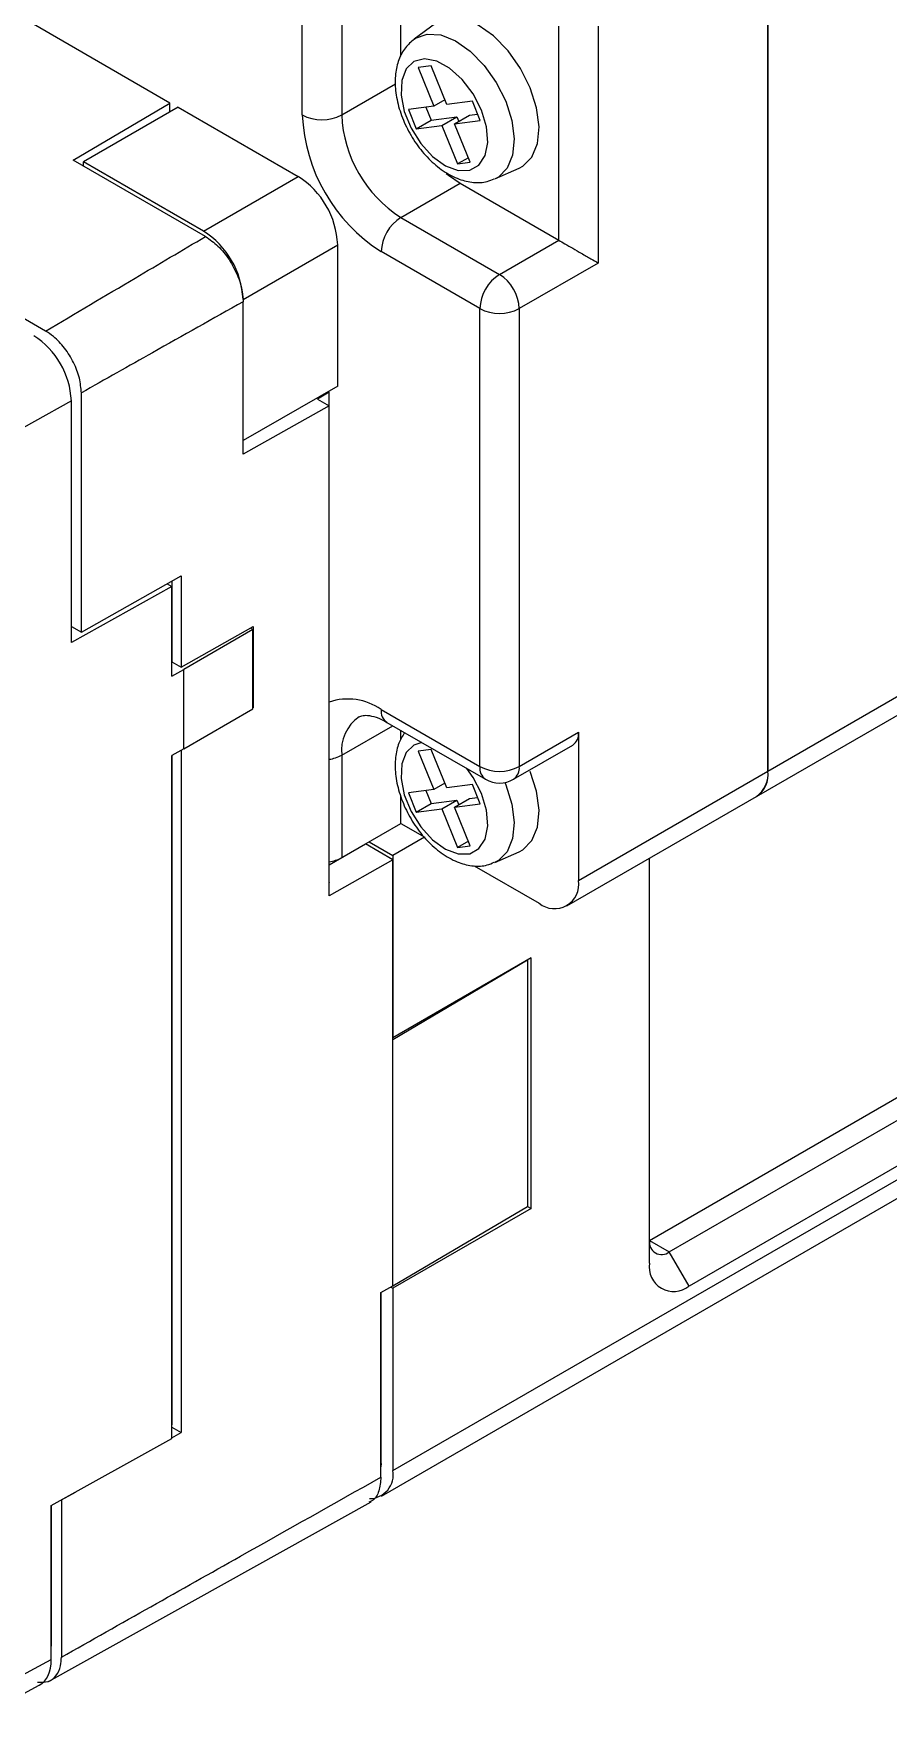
# Model space of a CAD drawing. Header units: inches. Extents: x 0.2 to 16.3, y 0.2 to 11.5.
# Drawn here: x 14.408 to 14.709, y 9.066 to 9.663 of the extents above; entities that cross this region are included whole.
import ezdxf

# ---------------------------------------------------------------- set-up
doc = ezdxf.new("R2010")
doc.units = ezdxf.units.IN
doc.header["$MEASUREMENT"] = 0

msp = doc.modelspace()

# ---------------------------------------------------------------- linework, layer by layer
at = {"color": 7, "linetype": 'Continuous', "lineweight": 18}
for p, q in [((14.66664, 9.74002), (14.66664, 9.40248)), ((14.53719, 9.65472), (14.53719, 9.69743)), ((14.66664, 9.40248), (14.66664, 9.69984)), ((14.45576, 9.63813), (14.36528, 9.69036)), ((14.50239, 9.63394), (14.50239, 9.68537)), ((14.51631, 9.68537), (14.51631, 9.63394)), ((14.54938, 9.66617), (14.54183, 9.66066)), ((14.59286, 9.58974), (14.59286, 9.66529)), ((14.60678, 9.66529), (14.60678, 9.5817)), ((14.54784, 9.65124), (14.54333, 9.65066)), ((14.54333, 9.65066), (14.54886, 9.63705)), ((14.55337, 9.63764), (14.54784, 9.65124)), ((14.42165, 9.61796), (14.45576, 9.63813)), ((14.45861, 9.63671), (14.4252, 9.61742)), ((14.45576, 9.63506), (14.45576, 9.63813)), ((14.45861, 9.63671), (14.50099, 9.61224)), ((14.54886, 9.63705), (14.53984, 9.63588)), ((14.54604, 9.63668), (14.54789, 9.63213)), ((14.55271, 9.63927), (14.54886, 9.63705)), ((14.56239, 9.63881), (14.55337, 9.63764)), ((14.56515, 9.63201), (14.56239, 9.63881)), ((14.53984, 9.63588), (14.5426, 9.62907)), ((14.5426, 9.62907), (14.54789, 9.63213)), ((14.5426, 9.62907), (14.55162, 9.63025)), ((14.54789, 9.63213), (14.55691, 9.6333)), ((14.55162, 9.63025), (14.55691, 9.6333)), ((14.55162, 9.63025), (14.55715, 9.61664)), ((14.55613, 9.63083), (14.56142, 9.63389)), ((14.55613, 9.63083), (14.56515, 9.63201)), ((14.56166, 9.61723), (14.55613, 9.63083)), ((14.55691, 9.6333), (14.55758, 9.63167)), ((14.56142, 9.63389), (14.56424, 9.63425)), ((14.561, 9.61886), (14.55715, 9.61664)), ((14.46829, 9.59105), (14.42165, 9.61796)), ((14.4252, 9.61592), (14.4252, 9.61742)), ((14.46759, 9.59295), (14.4252, 9.61742)), ((14.46759, 9.59295), (14.50099, 9.61224)), ((14.55715, 9.61664), (14.56166, 9.61723)), ((14.5703, 9.61134), (14.57885, 9.61512)), ((14.53719, 9.59778), (14.55806, 9.60983)), ((14.55806, 9.60983), (14.59286, 9.58974)), ((14.53719, 9.59778), (14.57198, 9.57769)), ((14.57198, 9.57769), (14.59286, 9.58974)), ((14.48151, 9.56885), (14.51491, 9.58813)), ((14.51491, 9.5383), (14.51491, 9.58813)), ((14.56502, 9.56563), (14.53023, 9.58572)), ((14.41191, 9.55771), (14.37015, 9.58181)), ((14.60678, 9.5817), (14.57894, 9.56563)), ((14.48157, 9.51423), (14.48157, 9.56804)), ((14.56502, 9.40409), (14.56502, 9.56563)), ((14.57894, 9.56563), (14.57894, 9.40409)), ((14.4245, 9.45148), (14.4245, 9.5359)), ((14.51491, 9.5383), (14.48157, 9.51905)), ((14.51191, 9.53609), (14.50773, 9.53368)), ((14.51191, 9.53609), (14.5115, 9.53633)), ((14.51191, 9.40745), (14.51191, 9.53609)), ((14.42097, 9.53311), (14.39477, 9.5185)), ((14.42097, 9.44789), (14.42097, 9.53311)), ((14.51186, 9.5313), (14.48157, 9.51423)), ((14.50773, 9.53368), (14.51186, 9.5313)), ((14.51186, 9.35847), (14.51186, 9.5313)), ((14.5344, 9.15574), (15.11484, 9.49083)), ((14.53032, 9.14673), (15.11112, 9.48202)), ((14.62488, 9.23691), (15.03828, 9.47556)), ((14.4245, 9.45148), (14.45973, 9.47132)), ((14.45645, 9.46947), (14.45645, 9.44074)), ((14.45973, 9.47132), (14.45973, 9.43917)), ((14.63184, 9.23289), (15.04524, 9.47154)), ((14.45638, 9.46763), (14.42097, 9.44789)), ((14.4548, 9.46854), (14.45638, 9.46763)), ((14.45638, 9.43596), (14.45638, 9.46763)), ((15.0522, 9.45949), (14.6388, 9.22083)), ((14.42097, 9.45351), (14.4245, 9.45148)), ((14.45973, 9.43917), (14.48509, 9.45346)), ((14.48499, 9.45239), (14.46063, 9.43833)), ((14.48499, 9.45239), (14.4841, 9.4529)), ((14.48499, 9.42442), (14.48499, 9.45239)), ((14.48509, 9.45346), (14.48509, 9.42484)), ((14.45645, 9.44074), (14.45638, 9.4407)), ((14.45645, 9.44106), (14.45973, 9.43917)), ((14.66664, 9.40248), (14.73623, 9.44265)), ((14.45638, 9.43596), (14.46063, 9.43833)), ((14.46063, 9.41036), (14.46063, 9.43833)), ((14.66256, 9.39346), (14.73216, 9.43364)), ((14.46063, 9.41036), (14.48499, 9.42442)), ((14.48499, 9.4249), (14.48509, 9.42484)), ((14.48509, 9.42484), (14.48499, 9.42478)), ((14.53023, 9.42418), (14.56502, 9.40409)), ((14.53226, 9.41967), (14.56706, 9.39959)), ((14.53719, 9.41361), (14.53719, 9.41683)), ((14.57894, 9.40409), (14.59982, 9.41615)), ((14.59982, 9.41615), (14.59982, 9.36391)), ((14.46063, 9.41036), (14.45638, 9.40799)), ((14.45973, 9.40985), (14.45973, 9.16917)), ((14.54784, 9.41014), (14.54333, 9.40955)), ((14.54333, 9.40955), (14.54886, 9.39594)), ((14.55337, 9.39653), (14.54784, 9.41014)), ((14.5769, 9.39959), (14.59778, 9.41164)), ((14.45638, 9.16708), (14.45638, 9.40799)), ((14.45645, 9.40803), (14.45645, 9.17186)), ((14.51186, 9.40742), (14.51191, 9.40745)), ((14.51631, 9.4081), (14.51631, 9.37194)), ((14.55271, 9.39817), (14.54886, 9.39594)), ((14.56239, 9.3977), (14.55337, 9.39653)), ((14.56515, 9.3909), (14.56239, 9.3977)), ((14.59982, 9.36391), (14.66664, 9.40248)), ((14.53719, 9.38399), (14.53719, 9.39361)), ((14.54886, 9.39594), (14.53984, 9.39477)), ((14.53984, 9.39477), (14.5426, 9.38797)), ((14.54604, 9.39558), (14.54789, 9.39102)), ((14.54789, 9.39102), (14.55691, 9.39219)), ((14.55162, 9.38914), (14.55691, 9.39219)), ((14.55613, 9.38973), (14.56142, 9.39278)), ((14.55691, 9.39219), (14.55758, 9.39056)), ((14.56142, 9.39278), (14.56424, 9.39315)), ((14.59575, 9.35489), (14.66256, 9.39346)), ((14.51191, 9.38658), (14.51186, 9.38655)), ((14.51191, 9.36326), (14.51191, 9.38658)), ((14.5426, 9.38797), (14.54789, 9.39102)), ((14.5426, 9.38797), (14.55162, 9.38914)), ((14.55162, 9.38914), (14.55715, 9.37553)), ((14.55613, 9.38973), (14.56515, 9.3909)), ((14.56166, 9.37612), (14.55613, 9.38973)), ((14.51631, 9.37194), (14.53719, 9.38399)), ((14.53719, 9.38399), (14.54559, 9.37914)), ((14.51191, 9.3694), (14.52469, 9.37678)), ((14.52469, 9.37678), (14.52469, 9.37678)), ((14.5344, 9.37117), (14.52469, 9.37678)), ((14.52605, 9.37756), (14.5344, 9.37274)), ((14.54554, 9.37917), (14.5344, 9.37274)), ((14.561, 9.37775), (14.55715, 9.37553)), ((14.55715, 9.37553), (14.56166, 9.37612)), ((14.5703, 9.37023), (14.57885, 9.37402)), ((14.5344, 9.37117), (14.51186, 9.35847)), ((14.51912, 9.37356), (14.51912, 9.37356)), ((14.5344, 9.37274), (14.5344, 9.30844)), ((14.5344, 9.30768), (14.5344, 9.37117)), ((14.56306, 9.36905), (14.5859, 9.35587)), ((14.62488, 9.22887), (14.62488, 9.37171)), ((14.51191, 9.36326), (14.51186, 9.36323)), ((14.58312, 9.33657), (14.5344, 9.30844)), ((14.58184, 9.33574), (14.5344, 9.30768)), ((14.58176, 9.33578), (14.58184, 9.33574)), ((14.58184, 9.33574), (14.58184, 9.24894)), ((14.58312, 9.24816), (14.58312, 9.33657)), ((14.5344, 9.22088), (14.5344, 9.30768)), ((14.5344, 9.22088), (14.58184, 9.24894)), ((14.58181, 9.24892), (14.58312, 9.24816)), ((14.58312, 9.24816), (14.5344, 9.22004)), ((14.62488, 9.23691), (14.63184, 9.23289)), ((14.6388, 9.22083), (14.63184, 9.23289)), ((14.53017, 9.2185), (14.5344, 9.22088)), ((14.53366, 9.22046), (14.5344, 9.22004)), ((14.5344, 9.22004), (14.5344, 9.15574)), ((14.53017, 9.1534), (14.53017, 9.2185)), ((14.53023, 9.15819), (14.53023, 9.21853)), ((14.45645, 9.17186), (14.45638, 9.17182)), ((14.45638, 9.1711), (14.45973, 9.16917)), ((14.41389, 9.1434), (14.45638, 9.16708)), ((14.45638, 9.16728), (14.45973, 9.16917)), ((14.53023, 9.15819), (14.53017, 9.15707)), ((14.41746, 9.14536), (14.4224, 9.14814)), ((14.41294, 9.08133), (14.52667, 9.14472)), ((14.41389, 9.08911), (14.41389, 9.1434)), ((14.41397, 9.0938), (14.41397, 9.14344)), ((14.41743, 9.14537), (14.41746, 9.14536)), ((14.41746, 9.14536), (14.41746, 9.0899)), ((14.3884, 9.0754), (14.41389, 9.08911)), ((14.3841, 9.06626), (14.40964, 9.08))]:
    msp.add_line(p, q, dxfattribs=at)
at = {"color": 8, "linetype": 'Continuous', "lineweight": 18}
for p, q in [((14.51631, 9.63394), (14.53532, 9.64491)), ((14.51631, 9.4081), (14.53431, 9.4185)), ((14.53017, 9.15816), (14.53023, 9.15819)), ((14.41397, 9.0938), (14.41389, 9.09376))]:
    msp.add_line(p, q, dxfattribs=at)
at = {"color": 7, "linetype": 'Continuous', "lineweight": 18, "flags": 128}
for points in [[(14.58283, 9.64349), (14.5794, 9.65036), (14.57499, 9.65661), (14.5699, 9.6618), (14.56448, 9.66559), (14.5591, 9.66771), (14.55412, 9.66803), (14.54988, 9.66651), (14.54938, 9.66617)], [(14.56556, 9.63564), (14.56262, 9.64137), (14.55878, 9.64644), (14.55439, 9.65041), (14.54982, 9.6529), (14.54549, 9.65372), (14.54179, 9.65277), (14.53904, 9.65016), (14.53748, 9.6461), (14.53726, 9.64096), (14.53839, 9.6352), (14.54077, 9.62932), (14.5442, 9.62386), (14.54836, 9.61929), (14.5529, 9.61603), (14.55739, 9.61435), (14.56145, 9.61442), (14.56472, 9.61622), (14.5669, 9.6196), (14.5678, 9.62425), (14.56734, 9.62976), (14.56556, 9.63564)], [(14.57885, 9.61512), (14.58017, 9.61583), (14.58337, 9.61907), (14.58533, 9.62382), (14.5859, 9.62975), (14.58504, 9.63646), (14.58283, 9.64349)], [(14.55319, 9.61331), (14.55399, 9.61264), (14.55806, 9.60983)], [(14.57885, 9.37402), (14.58017, 9.37473), (14.58337, 9.37797), (14.58533, 9.38272), (14.5859, 9.38865), (14.58504, 9.39535), (14.58283, 9.40238)], [(14.45638, 9.3668), (14.45645, 9.36475), (14.45638, 9.36277)]]:
    msp.add_lwpolyline(points, dxfattribs=at)
at = {"color": 8, "linetype": 'Continuous', "lineweight": 18, "flags": 128}
for points in [[(14.54186, 9.66068), (14.54231, 9.66099), (14.54641, 9.66245), (14.55122, 9.66215), (14.55642, 9.6601), (14.56166, 9.65644), (14.56657, 9.65142), (14.57083, 9.64538), (14.57415, 9.63875)], [(14.57415, 9.63875), (14.57629, 9.63195), (14.57711, 9.62547), (14.57656, 9.61974), (14.57467, 9.61516), (14.57157, 9.61202), (14.57017, 9.61129)], [(14.5446, 9.41255), (14.54179, 9.41167), (14.53904, 9.40905), (14.53748, 9.40499), (14.53726, 9.39985), (14.53839, 9.39409), (14.54077, 9.38822), (14.5442, 9.38276), (14.54836, 9.37819), (14.5529, 9.37492), (14.55739, 9.37325), (14.56145, 9.37331), (14.56472, 9.37512), (14.5669, 9.37849), (14.5678, 9.38314), (14.56734, 9.38865), (14.56556, 9.39454), (14.56556, 9.39454)], [(14.56556, 9.39454), (14.56262, 9.40027), (14.56039, 9.40344)], [(14.57381, 9.39844), (14.57415, 9.39764), (14.57629, 9.39085), (14.57711, 9.38437), (14.57656, 9.37864), (14.57467, 9.37405), (14.57157, 9.37092), (14.57017, 9.37018)]]:
    msp.add_lwpolyline(points, dxfattribs=at)
at = {"color": 7, "linetype": 'Continuous', "lineweight": 18}
for centre, radius, start, end in [((14.56283, 9.63669), 0.0605, 182.60548, 237.39452), ((14.50935, 9.64737), 0.01513, 242.60967, 297.39033), ((14.56164, 9.636), 0.04538, 182.60548, 237.39452), ((14.48469, 9.58676), 0.03025, 2.60548, 57.39452), ((14.54534, 9.58503), 0.01513, 122.60548, 177.39452), ((14.45129, 9.56747), 0.03025, 2.60548, 57.39452), ((14.58013, 9.56494), 0.01513, 122.60548, 177.39452), ((14.56383, 9.56494), 0.01513, 2.60548, 57.39452), ((14.57198, 9.57906), 0.01513, 242.60967, 297.39033), ((14.39223, 9.5318), 0.02877, 2.60548, 57.39452), ((14.59514, 9.41555), 0.00472, 304.05635, 7.25583), ((14.57198, 9.41752), 0.01513, 242.60967, 297.39033), ((14.57198, 9.40811), 0.00984, 240.00269, 299.99731), ((14.65699, 9.40141), 0.0097, 305.01333, 6.29885), ((14.65727, 9.40128), 0.00944, 304.05635, 7.25583), ((14.51007, 9.38329), 0.01295, 278.157, 298.77337), ((14.59134, 9.36253), 0.0086, 230.79671, 9.21404), ((14.62912, 9.23622), 0.0043, 170.78596, 309.20329), ((14.63336, 9.22749), 0.0086, 170.78596, 309.20329), ((14.52604, 9.15431), 0.00848, 270.49299, 9.73362)]:
    msp.add_arc(centre, radius, start, end, dxfattribs=at)
at = {"color": 8, "linetype": 'Continuous', "lineweight": 18}
for centre, radius, start, end in [((14.51849, 9.40758), 0.02033, 54.73588, 108.88735), ((14.53077, 9.4097), 0.01455, 124.90087, 186.30913), ((14.53505, 9.42365), 0.00485, 173.70115, 234.98667), ((14.51003, 9.41958), 0.01308, 278.03793, 298.67956), ((14.56985, 9.40356), 0.00485, 173.70115, 234.98667), ((14.57412, 9.40356), 0.00485, 305.01333, 6.29885)]:
    msp.add_arc(centre, radius, start, end, dxfattribs=at)
at = {"color": 7, "linetype": 'Continuous', "lineweight": 18}
msp.add_ellipse((14.39997, 9.09715), major_axis=(-0.00984, 0.01705), ratio=0.577206, start_param=3.124143, end_param=3.92692, dxfattribs=at)
for points, knots in [([(14.54191, 9.66062), (14.5408, 9.65969), (14.53845, 9.65774), (14.53627, 9.65344), (14.53509, 9.64833), (14.53513, 9.64248), (14.53643, 9.63613), (14.53895, 9.6297), (14.54252, 9.62365), (14.54695, 9.6183), (14.55207, 9.61399), (14.55744, 9.61113), (14.56271, 9.60995), (14.56701, 9.61003), (14.56925, 9.61107), (14.57004, 9.61143)], [0, 0, 0, 0, 0.065249, 0.137522, 0.213034, 0.294142, 0.37903, 0.46428, 0.549389, 0.635017, 0.72187, 0.810941, 0.888274, 0.960684, 1, 1, 1, 1]), ([(14.41191, 9.55771), (14.42243, 9.56394), (14.4412, 9.57506), (14.46001, 9.58616), (14.46829, 9.59105)], [0, 0, 0, 0, 0.560004, 1, 1, 1, 1]), ([(14.46829, 9.59105), (14.46978, 9.59001), (14.47276, 9.58795), (14.47674, 9.58301), (14.47975, 9.57738), (14.48134, 9.57215), (14.4815, 9.56921), (14.48157, 9.56804)], [0, 0, 0, 0, 0.214702, 0.429406, 0.644091, 0.858768, 1, 1, 1, 1]), ([(14.59286, 9.58974), (14.59357, 9.58933), (14.59509, 9.58845), (14.59795, 9.5868), (14.60113, 9.58497), (14.60428, 9.58315), (14.60595, 9.58218), (14.60678, 9.5817)], [0, 0, 0, 0, 0.1467542, 0.3161257, 0.5102478, 0.7577933, 1, 1, 1, 1]), ([(14.48157, 9.56804), (14.47091, 9.56206), (14.45189, 9.55137), (14.43287, 9.54062), (14.4245, 9.5359)], [0, 0, 0, 0, 0.560005, 1, 1, 1, 1]), ([(14.4245, 9.5359), (14.42436, 9.53761), (14.42409, 9.54104), (14.42191, 9.54665), (14.41872, 9.55179), (14.41518, 9.55557), (14.41284, 9.5571), (14.41191, 9.55771)], [0, 0, 0, 0, 0.214702, 0.429404, 0.644089, 0.858766, 1, 1, 1, 1]), ([(14.52248, 9.42159), (14.52286, 9.42179), (14.52357, 9.42218), (14.52594, 9.42218), (14.52897, 9.42141), (14.53127, 9.4202), (14.53226, 9.41967)], [0, 0, 0, 0, 0.2935195, 0.5556776, 0.8082716, 1, 1, 1, 1]), ([(14.53852, 9.41606), (14.53777, 9.41485), (14.53614, 9.41222), (14.53511, 9.40721), (14.53512, 9.40138), (14.53643, 9.39502), (14.53895, 9.3886), (14.54252, 9.38254), (14.54695, 9.3772), (14.55207, 9.37288), (14.55744, 9.37003), (14.56271, 9.36885), (14.56701, 9.36893), (14.56925, 9.36996), (14.57004, 9.37033)], [0, 0, 0, 0, 0.06901, 0.150521, 0.238071, 0.329703, 0.421724, 0.513594, 0.606024, 0.699777, 0.795923, 0.879399, 0.957561, 1, 1, 1, 1]), ([(14.41746, 9.0899), (14.4385, 9.10178), (14.47607, 9.12299), (14.51364, 9.14411), (14.53017, 9.1534)], [0, 0, 0, 0, 0.560004, 1, 1, 1, 1]), ([(14.53017, 9.1534), (14.53001, 9.15171), (14.52968, 9.14834), (14.52794, 9.14536), (14.52631, 9.14474), (14.52587, 9.14458)], [0, 0, 0, 0, 0.422928, 0.845857, 1, 1, 1, 1]), ([(14.40909, 9.0811), (14.41037, 9.08105), (14.41294, 9.08095), (14.41574, 9.08311), (14.41725, 9.08627), (14.4174, 9.08887), (14.41746, 9.0899)], [0, 0, 0, 0, 0.273402, 0.546782, 0.820153, 1, 1, 1, 1])]:
    msp.add_open_spline(points, degree=3, knots=knots, dxfattribs=at)

doc.saveas('drawing.dxf')
